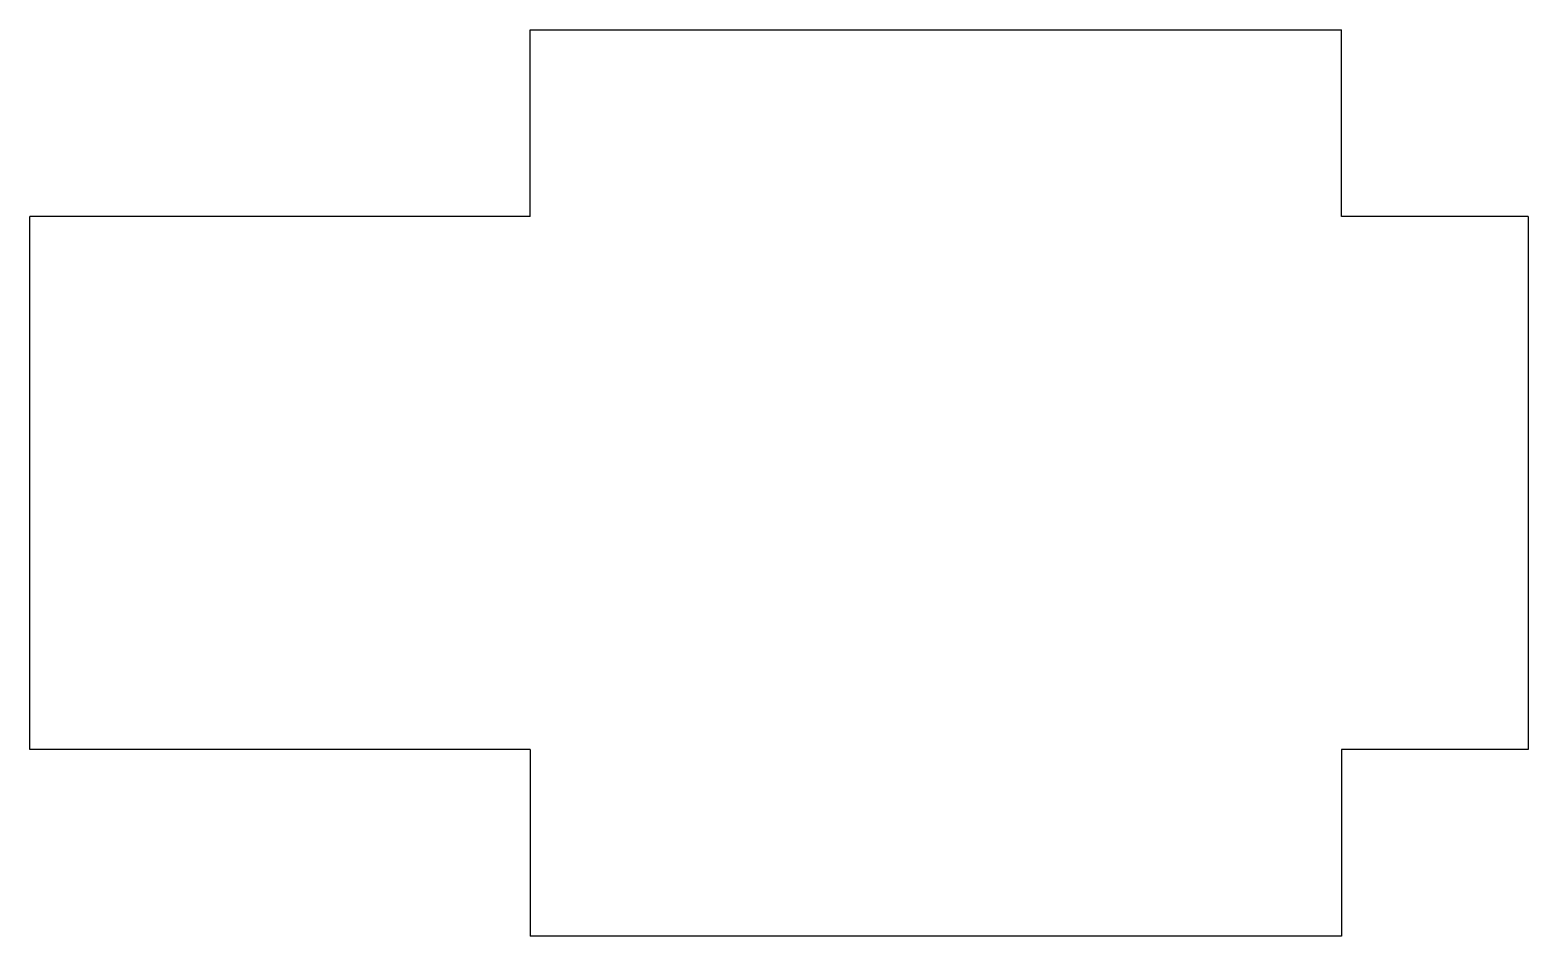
# Model space of a CAD drawing. Header units: millimetres. Extents: x 0 to 86, y 0 to 52.
import ezdxf

# ---------------------------------------------------------------- set-up
doc = ezdxf.new("R2010")
doc.units = ezdxf.units.MM

msp = doc.modelspace()

# ---------------------------------------------------------------- linework, layer by layer
at = {"color": 7, "linetype": 'Continuous', "lineweight": 25}
for p, q in [((28.707, 41.293), (28.707, 52)), ((28.707, 52), (75.293, 52)), ((75.293, 41.293), (75.293, 52)), ((0, 10.707), (0, 41.293)), ((28.707, 41.293), (0, 41.293)), ((86, 41.293), (75.293, 41.293)), ((86, 41.293), (86, 10.707)), ((28.707, 10.707), (0, 10.707)), ((28.707, 10.707), (28.707, 0)), ((86, 10.707), (75.293, 10.707)), ((75.293, 10.707), (75.293, 0)), ((75.293, 0), (28.707, 0))]:
    msp.add_line(p, q, dxfattribs=at)

doc.saveas('drawing.dxf')
